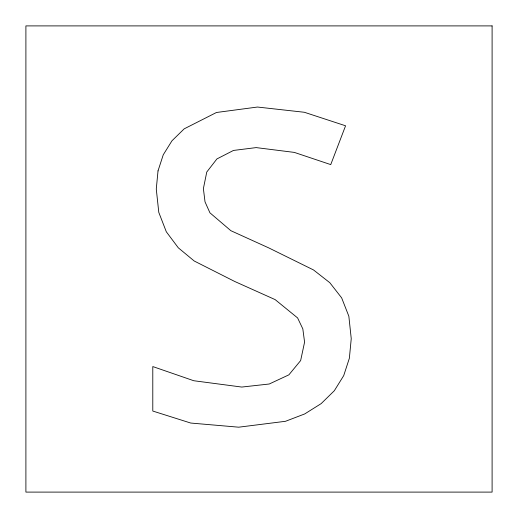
<?xml version="1.0" encoding="UTF-8"?>
<svg xmlns="http://www.w3.org/2000/svg" width="518" height="518" viewBox="0 0 518 518"><rect width="100%" height="100%" fill="white"/><g stroke="black" fill="none" stroke-linecap="round" stroke-linejoin="round"><path stroke-width="0.78" d="M158.022 170.882L156.274 189.038L158.786 212.374L166.31 231.779L178.302 247.811L194.224 261.007L234.79 281.507L275.129 299.605L297.597 317.922L302.829 328.885L304.578 342.133L300.647 360.56L288.876 374.844L269.243 384.006L241.764 387.056L193.784 380.736L152.791 366.563L152.791 411.046L190.734 423.044L238.714 427.188L285.489 421.296L304.707 413.94L321.147 403.632L334.317 390.74L343.719 375.608L349.365 358.242L351.243 338.642L348.847 316.233L341.647 297.863L329.817 282.705L313.513 269.949L268.81 247.921L230.86 230.691L209.926 212.807L205.018 201.852L203.386 188.597L206.766 172.028L216.906 158.942L233.476 150.44L256.164 147.604L294.328 152.402L330.743 164.607L345.571 125.79L304.357 112.27L257.472 107.038L216.466 112.49L184.188 128.846L171.976 140.786L163.254 154.798L158.022 170.882M492.1 25.9L25.9 25.9L25.9 492.1L492.1 492.1L492.1 25.9"/></g></svg>
